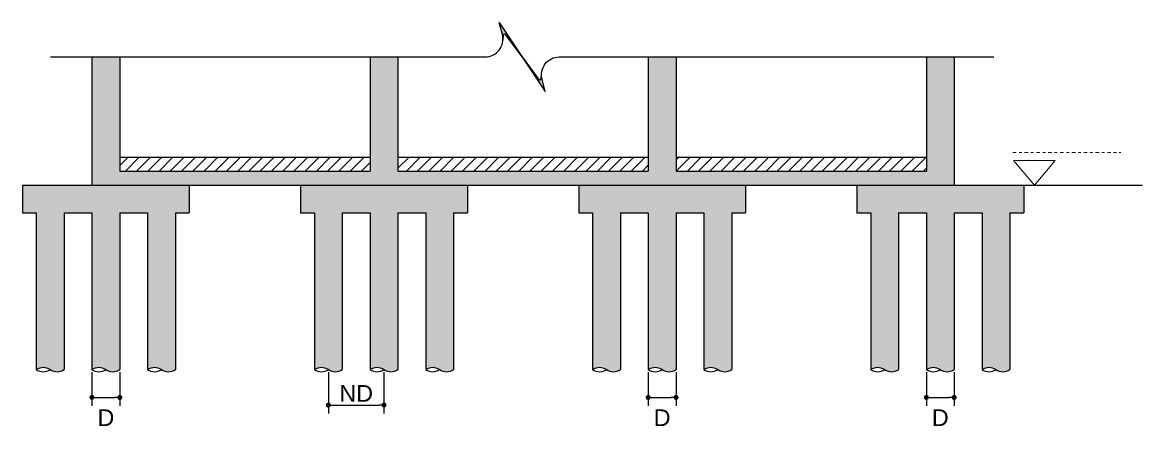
# Model space of a CAD drawing. Header units: metres. Extents: x 1491 to 3802, y 1670 to 4183.
# Drawn here: x 1883.98 to 1924.26, y 1911.81 to 1926.43 of the extents above; entities that cross this region are included whole.
import ezdxf

# ---------------------------------------------------------------- set-up
doc = ezdxf.new("R2010")
doc.units = ezdxf.units.M
doc.linetypes.add('CENTER', pattern=[2, 1.25, -0.25, 0.25, -0.25])
for name, color, linetype in [('0E_TEX_INT', 7, 'Continuous'), ('22_BLOQUE_RECORTE', 7, 'Continuous'), ('50_HS_Granular', 8, 'Continuous')]:
    doc.layers.add(name, color=color, linetype=linetype)
doc.layers.add('42_HS_SECCIONES_SOLIDO', color=7, linetype='Continuous', true_color=0xdee2e1)
doc.styles.add('Annotative', font='Arial.ttf')
doc.dimstyles.new('Annotative_RDC', dxfattribs={"dimscale": 0.15, "dimtxt": 2, "dimasz": 0.6, "dimexe": 1, "dimexo": 0.3, "dimgap": 0.4, "dimtad": 1, "dimtih": 1, "dimtoh": 1, "dimdec": 1, "dimzin": 1, "dimdsep": 46, "dimtxsty": 'Annotative', "dimblk": 'DOT', "dimblk1": 'DOT', "dimblk2": 'DOT', "dimcen": 0.01, "dimclrd": 191, "dimclre": 191, "dimclrt": 7, "dimadec": 0, "dimazin": 0, "dimtfac": 1, "dimtdec": 1, "dimtmove": 2, "dimatfit": 3, "dimldrblk": 'DOT', "dimfxl": 1, "dimtolj": 1, "dimtzin": 0, "dimarcsym": 0})

# ---------------------------------------------------------------- blocks, each defined once
blk = doc.blocks.new('*U52')
at = {"layer": '22_BLOQUE_RECORTE', "linetype": 'Continuous'}
h = blk.add_hatch(color=191, dxfattribs=at)
h.dxf.hatch_style = 1
h.paths.add_polyline_path([(-1.165, 1.75), (-1.004, 1.131, -0.078331), (-0.977, 0.851), (-0.962, 1.1, -0.700782), (-0.842, 1.136), (0, 0)])
h = blk.add_hatch(color=191, dxfattribs=at)
h.dxf.hatch_style = 1
h.paths.add_polyline_path([(1.004, -1.131, -0.078331), (0.977, -0.851), (0.962, -1.1, -0.700782), (0.842, -1.136), (0, 0), (1.165, -1.75)])
at = {"layer": '22_BLOQUE_RECORTE', "color": 191, "linetype": 'Continuous'}
for points in [[(-23.879, 0), (-1.879, 0, 0.490659), (-1.004, 1.131), (-1.165, 1.75), (1.165, -1.75), (1.004, -1.131, -0.490659), (1.879, 0), (23.879, 0)], [(0, 0), (-0.842, 1.136, 0.700782), (-0.962, 1.1), (-0.977, 0.851)], [(0, 0), (0.842, -1.136, 0.700782), (0.962, -1.1), (0.977, -0.851)]]:
    blk.add_lwpolyline(points, format="xyb", dxfattribs=at)
blk = doc.blocks.new('_DOT')
at = {"color": 0, "linetype": 'Continuous'}
blk.add_line((-0.5, 0), (-1, 0), dxfattribs=at)
at = {"color": 0, "linetype": 'Continuous', "const_width": 0.5}
blk.add_lwpolyline([(-0.25, 0, 1), (0.25, 0, 1)], format="xyb", close=True, dxfattribs=at)
blk = doc.blocks.new('*D163')
at = {"layer": '0E_TEX_INT', "color": 191, "lineweight": -2, "transparency": 16777216}
for p, q in [((1886.483, 1913.843), (1886.483, 1912.633)), ((1887.483, 1913.843), (1887.483, 1912.633)), ((1886.663, 1912.933), (1887.303, 1912.933))]:
    blk.add_line(p, q, dxfattribs=at)
at = {"layer": 'Defpoints', "color": 0, "transparency": 16777216}
for p in [(1886.483, 1913.933), (1887.483, 1913.933), (1887.483, 1912.933)]:
    blk.add_point(p, dxfattribs=at)
at = {"layer": '0E_TEX_INT', "color": 191, "lineweight": -2, "transparency": 16777216, "xscale": 0.18, "yscale": 0.18, "zscale": 0.18, "rotation": 180}
blk.add_blockref('_DOT', (1886.483, 1912.933), dxfattribs=at)
at = {"layer": '0E_TEX_INT', "color": 191, "lineweight": -2, "transparency": 16777216, "xscale": 0.18, "yscale": 0.18, "zscale": 0.18}
blk.add_blockref('_DOT', (1887.483, 1912.933), dxfattribs=at)
at = {"layer": '0E_TEX_INT', "color": 7, "transparency": 16777216, "insert": (1886.983, 1912.205), "char_height": 0.6, "attachment_point": 5, "style": 'Annotative'}
blk.add_mtext('\\A1;D', dxfattribs=at)
blk = doc.blocks.new('*D165')
at = {"layer": '0E_TEX_INT', "color": 191, "lineweight": -2, "transparency": 16777216}
for p, q in [((1906.483, 1913.843), (1906.483, 1912.633)), ((1907.483, 1913.843), (1907.483, 1912.633)), ((1906.663, 1912.933), (1907.303, 1912.933))]:
    blk.add_line(p, q, dxfattribs=at)
at = {"layer": 'Defpoints', "color": 0, "transparency": 16777216}
for p in [(1906.483, 1913.933), (1907.483, 1913.933), (1907.483, 1912.933)]:
    blk.add_point(p, dxfattribs=at)
at = {"layer": '0E_TEX_INT', "color": 191, "lineweight": -2, "transparency": 16777216, "xscale": 0.18, "yscale": 0.18, "zscale": 0.18, "rotation": 180}
blk.add_blockref('_DOT', (1906.483, 1912.933), dxfattribs=at)
at = {"layer": '0E_TEX_INT', "color": 191, "lineweight": -2, "transparency": 16777216, "xscale": 0.18, "yscale": 0.18, "zscale": 0.18}
blk.add_blockref('_DOT', (1907.483, 1912.933), dxfattribs=at)
at = {"layer": '0E_TEX_INT', "color": 7, "transparency": 16777216, "insert": (1906.983, 1912.205), "char_height": 0.6, "attachment_point": 5, "style": 'Annotative'}
blk.add_mtext('\\A1;D', dxfattribs=at)
blk = doc.blocks.new('*D166')
at = {"layer": '0E_TEX_INT', "color": 191, "lineweight": -2, "transparency": 16777216}
for p, q in [((1916.483, 1913.843), (1916.483, 1912.633)), ((1917.483, 1913.843), (1917.483, 1912.633)), ((1916.663, 1912.933), (1917.303, 1912.933))]:
    blk.add_line(p, q, dxfattribs=at)
at = {"layer": 'Defpoints', "color": 0, "transparency": 16777216}
for p in [(1916.483, 1913.933), (1917.483, 1913.933), (1917.483, 1912.933)]:
    blk.add_point(p, dxfattribs=at)
at = {"layer": '0E_TEX_INT', "color": 191, "lineweight": -2, "transparency": 16777216, "xscale": 0.18, "yscale": 0.18, "zscale": 0.18, "rotation": 180}
blk.add_blockref('_DOT', (1916.483, 1912.933), dxfattribs=at)
at = {"layer": '0E_TEX_INT', "color": 191, "lineweight": -2, "transparency": 16777216, "xscale": 0.18, "yscale": 0.18, "zscale": 0.18}
blk.add_blockref('_DOT', (1917.483, 1912.933), dxfattribs=at)
at = {"layer": '0E_TEX_INT', "color": 7, "transparency": 16777216, "insert": (1916.983, 1912.205), "char_height": 0.6, "attachment_point": 5, "style": 'Annotative'}
blk.add_mtext('\\A1;D', dxfattribs=at)
blk = doc.blocks.new('*D167')
at = {"layer": '0E_TEX_INT', "color": 191, "lineweight": -2, "transparency": 16777216}
for p, q in [((1894.983, 1913.843), (1894.983, 1912.359)), ((1896.983, 1913.843), (1896.983, 1912.359)), ((1895.163, 1912.659), (1896.803, 1912.659))]:
    blk.add_line(p, q, dxfattribs=at)
at = {"layer": 'Defpoints', "color": 0, "transparency": 16777216}
for p in [(1894.983, 1913.933), (1896.983, 1913.933), (1896.983, 1912.659)]:
    blk.add_point(p, dxfattribs=at)
at = {"layer": '0E_TEX_INT', "color": 191, "lineweight": -2, "transparency": 16777216, "xscale": 0.18, "yscale": 0.18, "zscale": 0.18, "rotation": 180}
blk.add_blockref('_DOT', (1894.983, 1912.659), dxfattribs=at)
at = {"layer": '0E_TEX_INT', "color": 191, "lineweight": -2, "transparency": 16777216, "xscale": 0.18, "yscale": 0.18, "zscale": 0.18}
blk.add_blockref('_DOT', (1896.983, 1912.659), dxfattribs=at)
at = {"layer": '0E_TEX_INT', "color": 7, "transparency": 16777216, "insert": (1895.983, 1913.079), "char_height": 0.6, "attachment_point": 5, "style": 'Annotative'}
blk.add_mtext('\\A1;ND', dxfattribs=at)

msp = doc.modelspace()

# ---------------------------------------------------------------- hatches: boundary and pattern name
at = {"layer": '42_HS_SECCIONES_SOLIDO'}
h = msp.add_hatch(color=256, dxfattribs=at)
h.dxf.hatch_style = 1
h.paths.add_polyline_path([(1887.483, 1925.183), (1886.483, 1925.183), (1886.483, 1920.575), (1917.483, 1920.575), (1917.483, 1925.183), (1916.483, 1925.183), (1916.483, 1921.075), (1907.483, 1921.075), (1907.483, 1925.183), (1906.483, 1925.183), (1906.483, 1921.075), (1897.483, 1921.075), (1897.483, 1925.183), (1896.483, 1925.183), (1896.483, 1921.075), (1887.483, 1921.075)])
h = msp.add_hatch(color=256, dxfattribs=at)
h.dxf.hatch_style = 1
h.paths.add_polyline_path([(1886.483, 1919.575), (1886.483, 1913.933, -0.300831), (1886.983, 1913.933, 0.300831), (1887.483, 1913.933), (1887.483, 1919.575), (1888.483, 1919.575), (1888.483, 1913.933, -0.300831), (1888.983, 1913.933, 0.300831), (1889.483, 1913.933), (1889.483, 1919.575), (1889.983, 1919.575), (1889.983, 1920.575), (1887.483, 1920.575), (1886.483, 1920.575), (1883.983, 1920.575), (1883.983, 1919.575), (1884.483, 1919.575), (1884.483, 1913.933, -0.300831), (1884.983, 1913.933, 0.300831), (1885.483, 1913.933), (1885.483, 1919.575)])
h.paths.add_polyline_path([(1893.983, 1920.575), (1893.983, 1919.575), (1894.483, 1919.575), (1894.483, 1913.933, -0.300831), (1894.983, 1913.933, 0.300831), (1895.483, 1913.933), (1895.483, 1919.575), (1896.483, 1919.575), (1896.483, 1913.933, -0.300831), (1896.983, 1913.933, 0.300831), (1897.483, 1913.933), (1897.483, 1919.575), (1898.483, 1919.575), (1898.483, 1913.933, -0.300831), (1898.983, 1913.933, 0.300831), (1899.483, 1913.933), (1899.483, 1919.575), (1899.983, 1919.575), (1899.983, 1920.575)])
h.paths.add_polyline_path([(1905.483, 1919.575), (1906.483, 1919.575), (1906.483, 1913.933, -0.300831), (1906.983, 1913.933, 0.300831), (1907.483, 1913.933), (1907.483, 1919.575), (1908.483, 1919.575), (1908.483, 1913.933, -0.300831), (1908.983, 1913.933, 0.300831), (1909.483, 1913.933), (1909.483, 1919.575), (1909.983, 1919.575), (1909.983, 1920.575), (1903.983, 1920.575), (1903.983, 1919.575), (1904.483, 1919.575), (1904.483, 1913.933, -0.300831), (1904.983, 1913.933, 0.300831), (1905.483, 1913.933)])
h.paths.add_polyline_path([(1913.983, 1920.575), (1913.983, 1919.575), (1914.483, 1919.575), (1914.483, 1913.933, -0.300831), (1914.983, 1913.933, 0.300831), (1915.483, 1913.933), (1915.483, 1919.575), (1916.483, 1919.575), (1916.483, 1913.933, -0.300831), (1916.983, 1913.933, 0.300831), (1917.483, 1913.933), (1917.483, 1919.575), (1918.483, 1919.575), (1918.483, 1913.933, -0.300831), (1918.983, 1913.933, 0.300831), (1919.483, 1913.933), (1919.483, 1919.575), (1919.983, 1919.575), (1919.983, 1920.575), (1917.483, 1920.575)])
at = {"layer": '50_HS_Granular'}
h = msp.add_hatch(dxfattribs=at)
h.set_pattern_fill('ANSI31', color=256, scale=0.3)
h.set_pattern_definition([(45, (0.10168, -17.02066), (-0.202055763, 0.202055763), [])])
h.paths.add_polyline_path([(1887.483, 1921.575), (1887.483, 1921.075), (1896.483, 1921.075), (1896.483, 1921.575)])
h.paths.add_polyline_path([(1906.483, 1921.075), (1906.483, 1921.575), (1897.483, 1921.575), (1897.483, 1921.075)])
h.paths.add_polyline_path([(1916.483, 1921.075), (1916.483, 1921.575), (1907.483, 1921.575), (1907.483, 1921.075)])

# ---------------------------------------------------------------- linework, layer by layer
for p, q in [((1886.483, 1925.183), (1886.483, 1920.575)), ((1887.483, 1925.183), (1887.483, 1921.075)), ((1896.483, 1925.183), (1896.483, 1921.075)), ((1897.483, 1925.183), (1897.483, 1921.075)), ((1906.483, 1925.183), (1906.483, 1921.075)), ((1907.483, 1925.183), (1907.483, 1921.075)), ((1916.483, 1925.183), (1916.483, 1921.075)), ((1917.483, 1925.183), (1917.483, 1920.575)), ((1887.483, 1921.075), (1896.483, 1921.075)), ((1897.483, 1921.075), (1906.483, 1921.075)), ((1907.483, 1921.075), (1916.483, 1921.075)), ((1883.983, 1920.575), (1886.483, 1920.575)), ((1883.983, 1920.575), (1883.983, 1919.575)), ((1886.483, 1920.575), (1917.483, 1920.575)), ((1889.983, 1920.575), (1889.983, 1919.575)), ((1893.983, 1920.575), (1893.983, 1919.575)), ((1899.983, 1920.575), (1899.983, 1919.575)), ((1903.983, 1920.575), (1903.983, 1919.575)), ((1909.983, 1920.575), (1909.983, 1919.575)), ((1913.983, 1920.575), (1913.983, 1919.575)), ((1917.483, 1920.575), (1919.983, 1920.575)), ((1919.983, 1920.575), (1924.257, 1920.575)), ((1919.983, 1920.575), (1919.983, 1919.575)), ((1883.983, 1919.575), (1884.483, 1919.575)), ((1884.483, 1919.575), (1884.483, 1913.933)), ((1885.483, 1919.575), (1885.483, 1913.933)), ((1885.483, 1919.575), (1886.483, 1919.575)), ((1886.483, 1919.575), (1886.483, 1913.933)), ((1887.483, 1919.575), (1887.483, 1913.933)), ((1887.483, 1919.575), (1888.483, 1919.575)), ((1888.483, 1919.575), (1888.483, 1913.933)), ((1889.483, 1919.575), (1889.483, 1913.933)), ((1889.483, 1919.575), (1889.983, 1919.575)), ((1893.983, 1919.575), (1894.483, 1919.575)), ((1894.483, 1919.575), (1894.483, 1913.933)), ((1895.483, 1919.575), (1896.483, 1919.575)), ((1895.483, 1919.575), (1895.483, 1913.933)), ((1896.483, 1919.575), (1896.483, 1913.933)), ((1897.483, 1919.575), (1898.483, 1919.575)), ((1897.483, 1919.575), (1897.483, 1913.933)), ((1898.483, 1919.575), (1898.483, 1913.933)), ((1899.483, 1919.575), (1899.983, 1919.575)), ((1899.483, 1919.575), (1899.483, 1913.933)), ((1903.983, 1919.575), (1904.483, 1919.575)), ((1904.483, 1919.575), (1904.483, 1913.933)), ((1905.483, 1919.575), (1906.483, 1919.575)), ((1905.483, 1919.575), (1905.483, 1913.933)), ((1906.483, 1919.575), (1906.483, 1913.933)), ((1907.483, 1919.575), (1908.483, 1919.575)), ((1907.483, 1919.575), (1907.483, 1913.933)), ((1908.483, 1919.575), (1908.483, 1913.933)), ((1909.483, 1919.575), (1909.983, 1919.575)), ((1909.483, 1919.575), (1909.483, 1913.933)), ((1913.983, 1919.575), (1914.483, 1919.575)), ((1914.483, 1919.575), (1914.483, 1913.933)), ((1915.483, 1919.575), (1916.483, 1919.575)), ((1915.483, 1919.575), (1915.483, 1913.933)), ((1916.483, 1919.575), (1916.483, 1913.933)), ((1917.483, 1919.575), (1918.483, 1919.575)), ((1917.483, 1919.575), (1917.483, 1913.933)), ((1918.483, 1919.575), (1918.483, 1913.933)), ((1919.483, 1919.575), (1919.983, 1919.575)), ((1919.483, 1919.575), (1919.483, 1913.933))]:
    msp.add_line(p, q)
at = {"linetype": 'CENTER', "lineweight": 0, "ltscale": 0.1}
msp.add_lwpolyline([(1919.59, 1921.74), (1923.479, 1921.74)], dxfattribs=at)
at = {"lineweight": 0, "flags": 128}
msp.add_lwpolyline([(1919.619, 1921.463), (1921.118, 1921.463), (1920.369, 1920.575)], close=True, dxfattribs=at)
at = {"ltscale": 2}
for centre in [(1884.733, 1913.555), (1886.733, 1913.555), (1888.733, 1913.555), (1894.733, 1913.555), (1896.733, 1913.555), (1898.733, 1913.555), (1904.733, 1913.555), (1906.733, 1913.555), (1908.733, 1913.555), (1914.733, 1913.555), (1916.733, 1913.555), (1918.733, 1913.555)]:
    msp.add_arc(centre, 0.453, 56.5141, 123.4859, dxfattribs=at)
for centre in [(1884.733, 1914.311), (1885.233, 1914.311), (1886.733, 1914.311), (1887.233, 1914.311), (1888.733, 1914.311), (1889.233, 1914.311), (1894.733, 1914.311), (1895.233, 1914.311), (1896.733, 1914.311), (1897.233, 1914.311), (1898.733, 1914.311), (1899.233, 1914.311), (1904.733, 1914.311), (1905.233, 1914.311), (1906.733, 1914.311), (1907.233, 1914.311), (1908.733, 1914.311), (1909.233, 1914.311), (1914.733, 1914.311), (1915.233, 1914.311), (1916.733, 1914.311), (1917.233, 1914.311), (1918.733, 1914.311), (1919.233, 1914.311)]:
    msp.add_arc(centre, 0.453, 236.5141, 303.4859)
at = {"layer": '50_HS_Granular'}
for p, q in [((1887.483, 1921.575), (1896.483, 1921.575)), ((1897.483, 1921.575), (1906.483, 1921.575)), ((1907.483, 1921.575), (1916.483, 1921.575))]:
    msp.add_line(p, q, dxfattribs=at)

# ---------------------------------------------------------------- block references
at = {"xscale": 0.7101088615037265, "yscale": 0.7101088615037265, "zscale": 0.7101088615037265}
msp.add_blockref('*U52', (1901.952, 1925.183), dxfattribs=at)

# ---------------------------------------------------------------- dimensions: what is measured, and where the dimension line sits
at = {"layer": '0E_TEX_INT'}
for base, p1, p2, picture, middle in [((1887.483, 1912.933), (1886.483, 1913.933), (1887.483, 1913.933), '*D163', (1886.983, 1912.205)), ((1907.483, 1912.933), (1906.483, 1913.933), (1907.483, 1913.933), '*D165', (1906.983, 1912.205)), ((1917.483, 1912.933), (1916.483, 1913.933), (1917.483, 1913.933), '*D166', (1916.983, 1912.205))]:
    dim = msp.add_linear_dim(base=base, p1=p1, p2=p2, text='D', dimstyle='Annotative_RDC', dxfattribs=at)
    dim.commit()
    dim.dimension.update_dxf_attribs({"geometry": picture, "text_midpoint": middle, "dimtype": 160})
dim = msp.add_linear_dim(base=(1896.983, 1912.659), p1=(1894.983, 1913.933), p2=(1896.983, 1913.933), text='ND', dimstyle='Annotative_RDC', dxfattribs=at)
dim.commit()
dim.dimension.update_dxf_attribs({"geometry": '*D167', "text_midpoint": (1895.983, 1913.079)})

doc.saveas('drawing.dxf')
